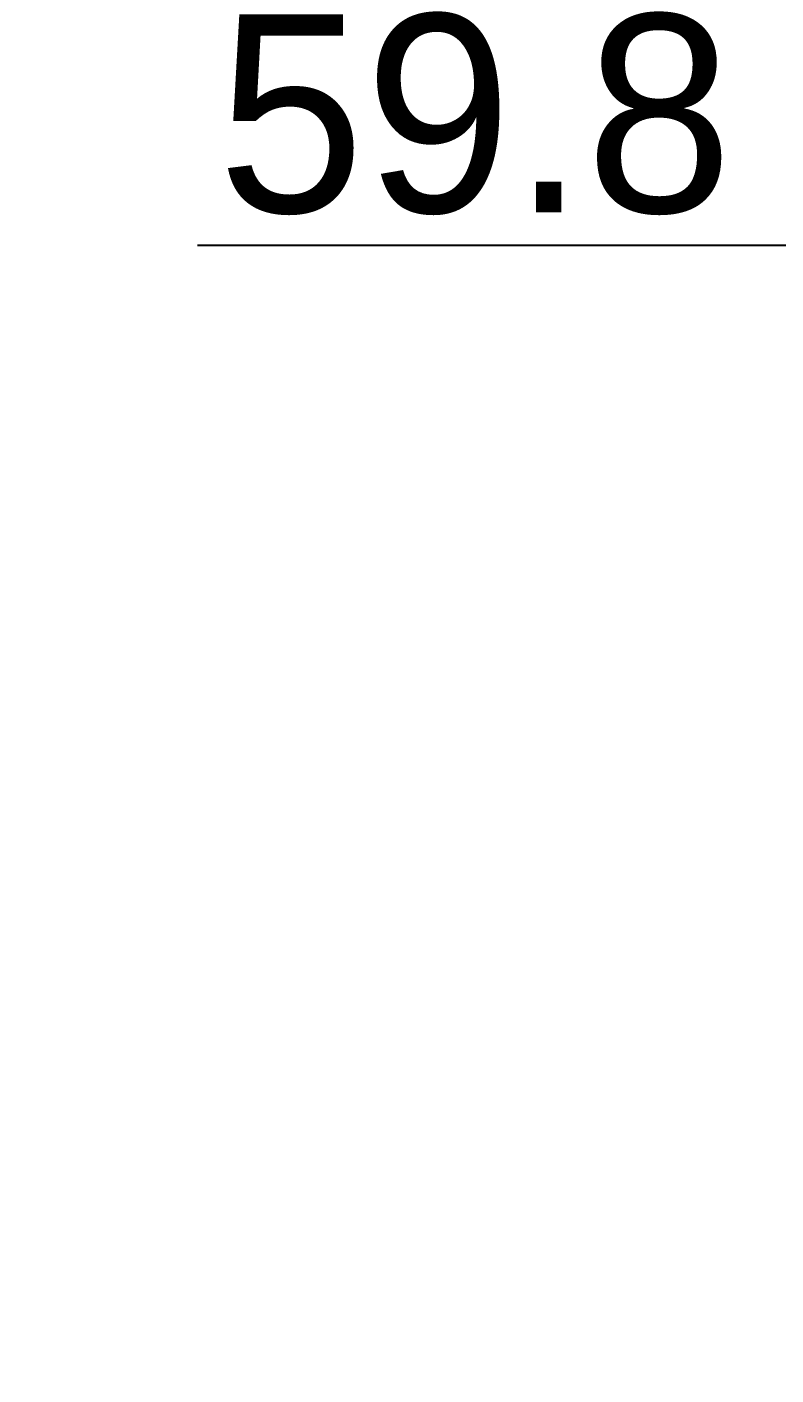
# Model space of a CAD drawing. Header units: millimetres. Extents: x 4086 to 8300, y 123 to 1549.
# Drawn here: x 6938.5 to 6964.98, y 764.3 to 811.94 of the extents above; entities that cross this region are included whole.
import ezdxf

# ---------------------------------------------------------------- set-up
doc = ezdxf.new("R2010")
doc.units = ezdxf.units.MM
doc.layers.add('尺寸标注', color=7, linetype='Continuous')
doc.styles.add('思源黑', font='SourceHanSansCN-Normal.ttf')
doc.dimstyles.new('尺寸标注_1_4比例', dxfattribs={"dimtxt": 7, "dimasz": 6, "dimexe": 2, "dimexo": 1.5, "dimgap": 1, "dimtad": 1, "dimdec": 1, "dimlfac": 4, "dimdsep": 46, "dimtxsty": '思源黑', "dimcen": 0.09, "dimadec": 0, "dimazin": 0, "dimtp": 0.01, "dimtm": 0.01, "dimtfac": 1, "dimtdec": 1, "dimtofl": 0, "dimtmove": 0, "dimatfit": 3, "dimfxl": 1, "dimtolj": 1, "dimarcsym": 0})

# ---------------------------------------------------------------- blocks, each defined once
blk = doc.blocks.new('*D968')
at = {"layer": 'Defpoints', "color": 0}
for p in [(6987.256, 836.37), (6972.313, 835.062), (6987.256, 804.21)]:
    blk.add_point(p, dxfattribs=at)
at = {"layer": '尺寸标注', "color": 0, "lineweight": -2}
for p, q in [((6987.256, 834.87), (6987.256, 802.21)), ((6972.313, 833.562), (6972.313, 802.21)), ((6972.313, 804.21), (6944.529, 804.21)), ((6978.313, 804.21), (6981.256, 804.21))]:
    blk.add_line(p, q, dxfattribs=at)
at = {"layer": '尺寸标注', "color": 0}
for points in [[(6978.313, 805.21), (6978.313, 803.21), (6972.313, 804.21)], [(6981.256, 803.21), (6981.256, 805.21), (6987.256, 804.21)]]:
    blk.add_solid(points, dxfattribs=at)
at = {"layer": '尺寸标注', "color": 0, "insert": (6954.341, 808.834), "char_height": 7, "attachment_point": 5, "style": '思源黑'}
blk.add_mtext('\\A1;59.8', dxfattribs=at)
blk = doc.blocks.new('*D971')
at = {"layer": 'Defpoints', "color": 0}
for p in [(6855.764, 831.362), (6992.764, 628.928), (6855.764, 589.936)]:
    blk.add_point(p, dxfattribs=at)
at = {"layer": '尺寸标注', "color": 0, "lineweight": -2}
for p, q in [((6855.764, 829.862), (6855.764, 587.936)), ((6992.764, 627.428), (6992.764, 587.936)), ((6986.764, 589.936), (6861.764, 589.936))]:
    blk.add_line(p, q, dxfattribs=at)
at = {"layer": '尺寸标注', "color": 0}
for points in [[(6861.764, 590.936), (6861.764, 588.936), (6855.764, 589.936)], [(6986.764, 588.936), (6986.764, 590.936), (6992.764, 589.936)]]:
    blk.add_solid(points, dxfattribs=at)
at = {"layer": '尺寸标注', "color": 0, "insert": (6924.264, 594.551), "char_height": 7, "attachment_point": 5, "style": '思源黑'}
blk.add_mtext('\\A1;548', dxfattribs=at)

msp = doc.modelspace()

# ---------------------------------------------------------------- dimensions: what is measured, and where the dimension line sits
at = {"layer": '尺寸标注'}
for base, p1, p2, picture, middle in [((6987.2561, 804.2097), (6972.3132, 835.0622), (6987.2561, 836.3696), '*D968', (6954.3408, 804.2097)), ((6855.764, 589.9361), (6992.764, 628.9285), (6855.764, 831.3618), '*D971', (6924.264, 589.9361))]:
    dim = msp.add_linear_dim(base=base, p1=p1, p2=p2, dimstyle='尺寸标注_1_4比例', dxfattribs=at)
    dim.commit()
    dim.dimension.update_dxf_attribs({"geometry": picture, "text_midpoint": middle, "dimtype": 160})

doc.saveas('drawing.dxf')
